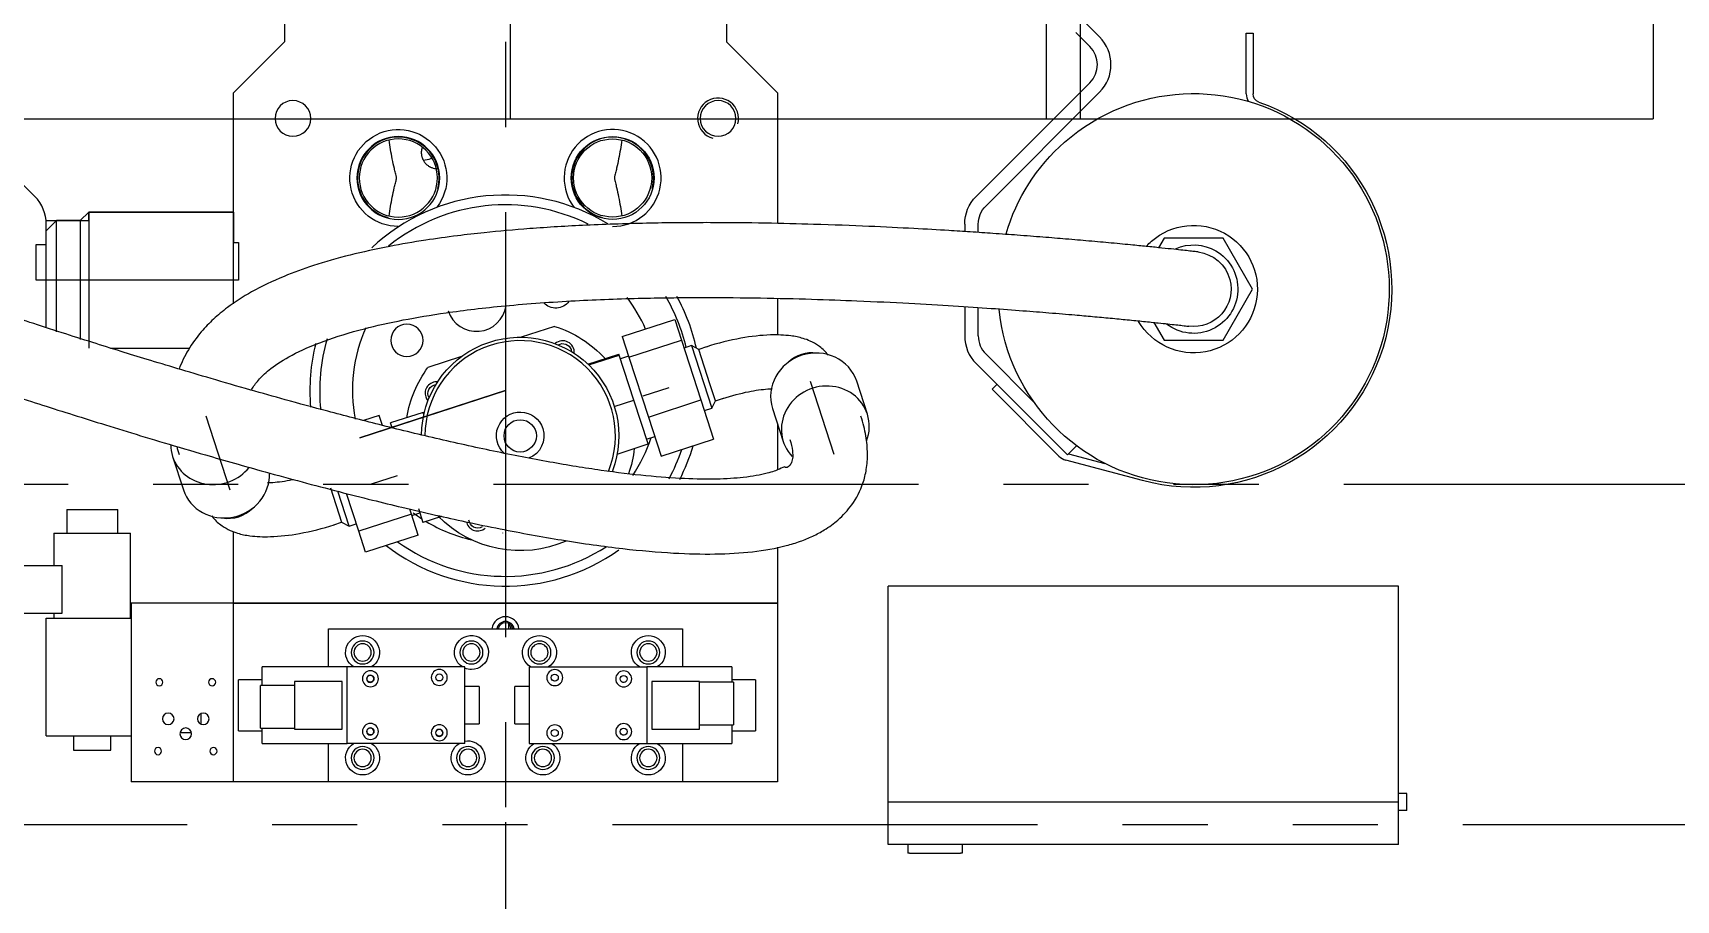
# Model space of a CAD drawing. Header units: millimetres. Extents: x 10462777 to 22643323, y 453826 to 1389191.
# Drawn here: x 11308063 to 11309029, y 593822 to 594332 of the extents above; entities that cross this region are included whole.
import ezdxf

# ---------------------------------------------------------------- set-up
doc = ezdxf.new("R2010")
doc.units = ezdxf.units.MM
doc.header["$LTSCALE"] = 200
doc.header["$MEASUREMENT"] = 0
for name, pattern in [('CENTER', [2, 1.25, -0.25, 0.25, -0.25]), ('DASHED', [3.5, 2, -1.5]), ('PHANTOM', [2.5, 1.25, -0.25, 0.25, -0.25, 0.25, -0.25])]:
    doc.linetypes.add(name, pattern=pattern)
doc.layers.get('0').update_dxf_attribs({"linetype": 'CONTINUOUS'})
doc.layers.add('1', color=1, linetype='CENTER')
doc.layers.add('2', color=2, linetype='CONTINUOUS')
doc.layers.add('TOP$1', color=7, linetype='CONTINUOUS', true_color=0xffffff)
doc.layers.add('TOP$23', color=7, linetype='CONTINUOUS', true_color=0xffffff)

msp = doc.modelspace()

# ---------------------------------------------------------------- linework, layer by layer
at = {"ltscale": 10}
msp.add_line((11308343.66913, 594281.71124), (11308343.66913, 594796.21572), dxfattribs=at)
at = {"layer": '1', "color": 23, "linetype": 'CENTER'}
msp.add_line((11308340.78353, 601826.84018, 0), (11308340.78353, 593861.87204, 0), dxfattribs=at)
at = {"layer": '1', "color": 152, "linetype": 'Continuous'}
msp.add_line((11308340.78353, 593868.05963, 0), (11308340.78353, 593488.15724, 0), dxfattribs=at)
at = {"layer": '2', "color": 252, "linetype": 'Continuous'}
for p, q in [((11308210.78169, 594396.87964, 0), (11308210.78169, 594326.87865, 0)), ((11308470.78538, 594396.87964, 0), (11308470.78538, 594326.87865, 0)), ((11308210.78169, 594326.87865, 0), (11308180.78126, 594296.87822, 0)), ((11308470.78538, 594326.87865, 0), (11308500.78581, 594296.87822, 0)), ((11308180.78126, 594172.91552, 0), (11308180.78126, 594296.87822, 0)), ((11308500.78581, 594296.87822, 0), (11308500.78581, 594220.11932, 0)), ((11308500.78581, 594176.09838, 0), (11308500.78581, 594154.38089, 0)), ((11308307.1431, 594168.77835, 0), (11308307.14363, 594168.77671, 0)), ((11308369.65646, 594159.647, 0), (11308349.95032, 594153.24409, 0)), ((11308314.92959, 594141.86516, 0), (11308295.22345, 594135.46225, 0)), ((11308500.78581, 594102.23639, 0), (11308500.78581, 594075.3157, 0)), ((11308180.78126, 593996.87396, 0), (11308180.78126, 594038.9355, 0)), ((11308317.9761, 594044.01758, 0), (11308317.97651, 594044.01632, 0)), ((11308339.06223, 594038.18022, 0), (11308339.12143, 594037.99803, 0)), ((11308500.78581, 594029.8088, 0), (11308500.78581, 593996.87396, 0)), ((11308120.78041, 593996.87396, 0), (11308120.78041, 593891.87247, 0)), ((11308180.78126, 593996.87396, 0), (11308120.78041, 593996.87396, 0)), ((11308500.78581, 593996.87396, 0), (11308180.78126, 593996.87396, 0)), ((11308180.78126, 593996.87396, 0), (11308500.78581, 593996.87396, 0)), ((11308180.78126, 593891.87247, 0), (11308180.78126, 593996.87396, 0)), ((11308500.78581, 593996.87396, 0), (11308500.78581, 593891.87247, 0)), ((11308236.78206, 593959.37343, 0), (11308236.78206, 593981.87375, 0)), ((11308236.78206, 593981.87375, 0), (11308444.78501, 593981.87375, 0)), ((11308342.78356, 593981.8737, 0), (11308342.78356, 593984.7198, 0)), ((11308444.78501, 593981.87375, 0), (11308444.78501, 593959.37343, 0)), ((11308161.78099, 593925.73137, 0), (11308161.78099, 593932.01462, 0)), ((11308149.47655, 593920.87288, 0), (11308156.08517, 593920.87288, 0)), ((11308236.78206, 593891.87247, 0), (11308236.78206, 593914.37279, 0)), ((11308444.78501, 593914.37279, 0), (11308444.78501, 593891.87247, 0)), ((11308180.78126, 593891.87247, 0), (11308120.78041, 593891.87247, 0)), ((11308236.78206, 593891.87247, 0), (11308180.78126, 593891.87247, 0)), ((11308444.78501, 593891.87247, 0), (11308236.78206, 593891.87247, 0)), ((11308500.78581, 593891.87247, 0), (11308444.78501, 593891.87247, 0))]:
    msp.add_line(p, q, dxfattribs=at)
at = {"layer": '2', "color": 60, "linetype": 'Continuous'}
for p, q in [((11308690.09052, 594329.79583, 0), (11308681.7819, 594338.10445, 0)), ((11308684.43359, 594324.1389, 0), (11308676.12496, 594332.44752, 0)), ((11308064.04306, 594236.01581, 0), (11307997.13348, 594302.92539, 0)), ((11308617.52401, 594236.01581, 0), (11308684.43359, 594302.92539, 0)), ((11308623.18094, 594230.35888, 0), (11308690.09052, 594297.26846, 0)), ((11308076.77978, 594221.87716, 0), (11308070.7797, 594215.87707, 0)), ((11308090.77998, 594221.87716, 0), (11308076.77978, 594221.87716, 0)), ((11308076.77978, 594186.87666, 0), (11308076.77978, 594221.87716, 0)), ((11308095.78005, 594226.87723, 0), (11308090.77998, 594221.87716, 0)), ((11308090.77998, 594221.87716, 0), (11308090.77998, 594186.87666, 0)), ((11308180.78126, 594226.87723, 0), (11308095.78005, 594226.87723, 0)), ((11308095.78005, 594226.87723, 0), (11308095.78005, 594186.87666, 0)), ((11308070.7797, 594158.85649, 0), (11308070.7797, 594219.75213, 0)), ((11308610.78737, 594219.75213, 0), (11308610.78737, 594215.36633, 0)), ((11308618.78748, 594214.84238, 0), (11308618.78748, 594219.75213, 0)), ((11308728.09502, 594211.52276, 0), (11308724.8463, 594205.8958, 0)), ((11308762.73653, 594211.52276, 0), (11308728.09502, 594211.52276, 0)), ((11308780.05728, 594181.52233, 0), (11308762.73653, 594211.52276, 0)), ((11308076.77978, 594156.36913, 0), (11308076.77978, 594186.87666, 0)), ((11308090.77998, 594186.87666, 0), (11308090.77998, 594151.87616, 0)), ((11308095.78005, 594186.87666, 0), (11308095.78005, 594146.87609, 0)), ((11308762.73653, 594151.52191, 0), (11308780.05728, 594181.52233, 0)), ((11308409.44564, 594153.58765, 0), (11308440.35542, 594163.63084, 0)), ((11308440.35542, 594163.63084, 0), (11308444.29569, 594151.50393, 0)), ((11308610.78737, 594171.26492, 0), (11308610.78737, 594154.00119, 0)), ((11308618.78748, 594154.00119, 0), (11308618.78748, 594170.73275, 0)), ((11308722.07633, 594161.94659, 0), (11308728.09502, 594151.52191, 0)), ((11308108.47445, 594146.87609, 0), (11308155.04316, 594146.87609, 0)), ((11308409.44564, 594153.58765, 0), (11308413.38592, 594141.46074, 0)), ((11308413.38592, 594141.46074, 0), (11308444.29569, 594151.50393, 0)), ((11308444.29569, 594151.50393, 0), (11308455.71154, 594116.36957, 0)), ((11308450.07152, 594148.29028, 0), (11308445.79151, 594146.89962, 0)), ((11308454.41883, 594146.07521, 0), (11308450.07152, 594148.29028, 0)), ((11308450.07152, 594148.29028, 0), (11308462.03065, 594111.48387, 0)), ((11308459.08356, 594147.59087, 0), (11308454.41883, 594146.07521, 0)), ((11308461.00171, 594125.81519, 0), (11308454.41883, 594146.07521, 0)), ((11308728.09502, 594151.52191, 0), (11308762.73653, 594151.52191, 0)), ((11308389.25918, 594137.41479, 0), (11308407.51574, 594143.3467, 0)), ((11308389.75815, 594136.93814, 0), (11308407.70347, 594142.76892, 0)), ((11308407.70347, 594142.76892, 0), (11308407.51574, 594143.3467, 0)), ((11308416.29387, 594116.3304, 0), (11308407.70347, 594142.76892, 0)), ((11308413.20624, 594142.01432, 0), (11308408.45071, 594140.46916, 0)), ((11308413.38592, 594141.46074, 0), (11308424.80176, 594106.32637, 0)), ((11308617.52401, 594137.73751, 0), (11308671.17515, 594084.08637, 0)), ((11308623.18094, 594143.39444, 0), (11308651.68311, 594114.89227, 0)), ((11308464.24571, 594115.83118, 0), (11308461.00171, 594125.81519, 0)), ((11308553.59253, 594107.99116, 0), (11308547.29276, 594127.37986, 0)), ((11308404.78305, 594112.5903, 0), (11308416.29387, 594116.3304, 0)), ((11308424.69654, 594090.46965, 0), (11308416.29387, 594116.3304, 0)), ((11308424.80176, 594106.32637, 0), (11308455.71154, 594116.36957, 0)), ((11308455.71154, 594116.36957, 0), (11308463.18711, 594093.36211, 0)), ((11308462.03065, 594111.48387, 0), (11308464.24571, 594115.83118, 0)), ((11308464.24571, 594115.83118, 0), (11308468.91044, 594117.34684, 0)), ((11308266.58529, 594107.2023, 0), (11308257.38383, 594104.21257, 0)), ((11308268.4799, 594101.37128, 0), (11308266.58529, 594107.2023, 0)), ((11308292.37721, 594109.04937, 0), (11308273.26071, 594102.83804, 0)), ((11308292.79939, 594107.75005, 0), (11308292.37721, 594109.04937, 0)), ((11308424.80176, 594106.32637, 0), (11308432.27734, 594083.31892, 0)), ((11308457.75064, 594110.09321, 0), (11308462.03065, 594111.48387, 0)), ((11308497.83712, 594111.31075, 0), (11308504.13689, 594091.92205, 0)), ((11308274.18666, 594099.98826, 0), (11308273.26071, 594102.83804, 0)), ((11308406.43998, 594084.53773, 0), (11308424.69654, 594090.46965, 0)), ((11308423.76157, 594093.34719, 0), (11308428.5171, 594094.89236, 0)), ((11308432.27734, 594083.31892, 0), (11308463.18711, 594093.36211, 0)), ((11308671.17515, 594084.08637, 0), (11308676.52625, 594089.43747, 0)), ((11308145.07122, 594083.14214, 0), (11308151.45439, 594063.49674, 0)), ((11308151.45365, 594063.49902, 0), (11308151.45439, 594063.49674, 0)), ((11308237.84845, 594064.74439, 0), (11308244.45343, 594044.41634, 0)), ((11308248.80075, 594042.20127, 0), (11308242.13822, 594062.70641, 0)), ((11308254.53404, 594039.11851, 0), (11308247.31314, 594061.34218, 0)), ((11308082.77987, 594051.97474, 0), (11308082.77987, 594037.97454, 0)), ((11308082.77987, 594051.97474, 0), (11308112.78029, 594051.97474, 0)), ((11308112.78029, 594037.97454, 0), (11308112.78029, 594051.97474, 0)), ((11308285.44382, 594049.1617, 0), (11308254.53404, 594039.11851, 0)), ((11308285.44382, 594049.1617, 0), (11308284.45516, 594052.20449, 0)), ((11308289.43626, 594036.87424, 0), (11308285.44382, 594049.1617, 0)), ((11308285.66602, 594048.47723, 0), (11308290.42155, 594050.0224, 0)), ((11308289.62899, 594052.46163, 0), (11308292.27154, 594044.32871, 0)), ((11308303.21664, 594047.88499, 0), (11308292.27154, 594044.32871, 0)), ((11308075.27976, 594037.97454, 0), (11308075.27976, 594018.97427, 0)), ((11308075.27976, 594037.97454, 0), (11308120.2804, 594037.97454, 0)), ((11308120.2804, 593987.97383, 0), (11308120.2804, 594037.97454, 0)), ((11308239.78871, 594042.90068, 0), (11308244.45343, 594044.41634, 0)), ((11308244.45343, 594044.41634, 0), (11308248.80075, 594042.20127, 0)), ((11308248.80075, 594042.20127, 0), (11308253.08075, 594043.59193, 0)), ((11308258.52648, 594026.83104, 0), (11308254.53404, 594039.11851, 0)), ((11308289.43626, 594036.87424, 0), (11308258.52648, 594026.83104, 0)), ((11308032.77916, 594018.97427, 0), (11308080.16592, 594018.97427, 0)), ((11308080.16592, 593990.97388, 0), (11308080.16592, 594018.97427, 0)), ((11308565.78673, 593879.8723, 0), (11308565.78673, 594006.8741, 0)), ((11308865.79099, 594006.8741, 0), (11308565.78673, 594006.8741, 0)), ((11308865.79099, 593879.8723, 0), (11308865.79099, 594006.8741, 0)), ((11308032.77916, 593990.97388, 0), (11308080.16592, 593990.97388, 0)), ((11308075.27976, 593990.97388, 0), (11308075.27976, 593987.97383, 0)), ((11308070.7797, 593987.97383, 0), (11308097.78008, 593987.97383, 0)), ((11308070.7797, 593918.77285, 0), (11308070.7797, 593987.97383, 0)), ((11308097.78008, 593987.97383, 0), (11308120.78041, 593987.97383, 0)), ((11308197.7815, 593951.87332, 0), (11308183.7813, 593951.87332, 0)), ((11308183.7813, 593921.8729, 0), (11308183.7813, 593951.87332, 0)), ((11308247.78221, 593959.37343, 0), (11308197.7815, 593959.37343, 0)), ((11308197.7815, 593948.3742, 0), (11308197.7815, 593959.37343, 0)), ((11308244.78217, 593950.87331, 0), (11308216.78177, 593950.87331, 0)), ((11308216.78177, 593950.87331, 0), (11308216.78177, 593922.87291, 0)), ((11308244.78217, 593922.87291, 0), (11308244.78217, 593950.87331, 0)), ((11308247.78221, 593914.37279, 0), (11308247.78221, 593959.37343, 0)), ((11308316.9832, 593959.37343, 0), (11308247.78221, 593959.37343, 0)), ((11308316.9832, 593914.37279, 0), (11308316.9832, 593959.37343, 0)), ((11308354.68373, 593959.37343, 0), (11308354.68373, 593914.37279, 0)), ((11308354.68373, 593959.37343, 0), (11308423.88471, 593959.37343, 0)), ((11308473.88542, 593959.37343, 0), (11308423.88471, 593959.37343, 0)), ((11308423.88471, 593959.37343, 0), (11308423.88471, 593914.37279, 0)), ((11308426.88476, 593950.87331, 0), (11308426.88476, 593922.87291, 0)), ((11308454.88515, 593950.87331, 0), (11308426.88476, 593950.87331, 0)), ((11308454.88515, 593922.87291, 0), (11308454.88515, 593950.87331, 0)), ((11308473.88542, 593959.37343, 0), (11308473.88542, 593950.37215, 0)), ((11308487.88562, 593951.87332, 0), (11308473.88542, 593951.87332, 0)), ((11308487.88562, 593951.87332, 0), (11308487.88562, 593921.8729, 0)), ((11308216.78177, 593948.37327, 0), (11308196.78149, 593948.37327, 0)), ((11308196.78149, 593923.37292, 0), (11308196.78149, 593948.37327, 0)), ((11308325.38331, 593947.87326, 0), (11308316.9832, 593947.87326, 0)), ((11308325.38331, 593947.87326, 0), (11308325.38331, 593925.87295, 0)), ((11308354.68373, 593947.87326, 0), (11308346.28361, 593947.87326, 0)), ((11308346.28361, 593925.87295, 0), (11308346.28361, 593947.87326, 0)), ((11308474.88544, 593950.3733, 0), (11308454.88515, 593950.3733, 0)), ((11308474.88544, 593950.3733, 0), (11308474.88544, 593925.37294, 0)), ((11308183.7813, 593921.8729, 0), (11308197.7815, 593921.8729, 0)), ((11308196.78149, 593923.37292, 0), (11308216.78177, 593923.37292, 0)), ((11308197.7815, 593914.37279, 0), (11308197.7815, 593923.3723, 0)), ((11308216.78177, 593922.87291, 0), (11308244.78217, 593922.87291, 0)), ((11308316.9832, 593925.87295, 0), (11308325.38331, 593925.87295, 0)), ((11308346.28361, 593925.87295, 0), (11308354.68373, 593925.87295, 0)), ((11308426.88476, 593922.87291, 0), (11308454.88515, 593922.87291, 0)), ((11308454.88515, 593925.37294, 0), (11308474.88544, 593925.37294, 0)), ((11308473.88542, 593925.37391, 0), (11308473.88542, 593914.37279, 0)), ((11308473.88542, 593921.8729, 0), (11308487.88562, 593921.8729, 0)), ((11308070.7797, 593918.77285, 0), (11308120.78041, 593918.77285, 0)), ((11308086.77993, 593918.77285, 0), (11308086.77993, 593910.37273, 0)), ((11308108.78024, 593910.37273, 0), (11308108.78024, 593918.77285, 0)), ((11308197.7815, 593914.37279, 0), (11308247.78221, 593914.37279, 0)), ((11308316.9832, 593914.37279, 0), (11308247.78221, 593914.37279, 0)), ((11308354.68373, 593914.37279, 0), (11308423.88471, 593914.37279, 0)), ((11308423.88471, 593914.37279, 0), (11308473.88542, 593914.37279, 0)), ((11308086.77993, 593910.37273, 0), (11308097.78008, 593910.37273, 0)), ((11308097.78008, 593910.37273, 0), (11308108.78024, 593910.37273, 0)), ((11308870.79106, 593884.87237, 0), (11308865.79099, 593884.87237, 0)), ((11308870.79106, 593874.87223, 0), (11308870.79106, 593884.87237, 0)), ((11308565.78673, 593854.87194, 0), (11308565.78673, 593879.8723, 0)), ((11308865.79099, 593879.8723, 0), (11308565.78673, 593879.8723, 0)), ((11308865.79099, 593879.8723, 0), (11308565.78673, 593879.8723, 0)), ((11308865.79099, 593854.87194, 0), (11308865.79099, 593879.8723, 0)), ((11308870.79106, 593874.87223, 0), (11308865.79099, 593874.87223, 0)), ((11308865.79099, 593854.87194, 0), (11308565.78673, 593854.87194, 0)), ((11308577.28689, 593854.87194, 0), (11308577.28689, 593849.87187, 0)), ((11308609.28735, 593854.87194, 0), (11308609.28735, 593849.87187, 0)), ((11308578.28691, 593849.87187, 0), (11308577.28689, 593849.87187, 0)), ((11308578.28691, 593849.87187, 0), (11308608.28733, 593849.87187, 0)), ((11308609.28735, 593849.87187, 0), (11308608.28733, 593849.87187, 0))]:
    msp.add_line(p, q, dxfattribs=at)
at = {"layer": '2', "color": 111, "linetype": 'Continuous'}
for p, q in [((11308776.37594, 594296.27741, 0), (11308776.37594, 594331.97605, 0)), ((11308776.37594, 594331.97605, 0), (11308780.376, 594331.97605, 0)), ((11308780.376, 594331.97605, 0), (11308780.376, 594296.26485, 0)), ((11308626.91911, 594122.68546, 0), (11308629.74758, 594125.51393, 0)), ((11308666.22665, 594083.37793, 0), (11308626.91911, 594122.68546, 0)), ((11308715.26293, 594068.99038, 0), (11308670.26129, 594081.04853, 0)), ((11308671.85278, 594084.76325, 0), (11308693.2623, 594079.02659, 0))]:
    msp.add_line(p, q, dxfattribs=at)
at = {"layer": '2', "color": 51, "linetype": 'Continuous'}
for p, q in [((11308070.7797, 594207.77696, 0), (11308070.7797, 594221.87716, 0)), ((11308070.7797, 594221.87716, 0), (11308095.78005, 594221.87716, 0)), ((11308070.7797, 594207.77696, 0), (11308070.7797, 594221.87716, 0)), ((11308070.7797, 594221.87716, 0), (11308095.78005, 594221.87716, 0)), ((11308095.78005, 594221.87716, 0), (11308095.78005, 594226.87723, 0)), ((11308095.78005, 594226.87723, 0), (11308180.78126, 594226.87723, 0)), ((11308095.78005, 594221.87716, 0), (11308095.78005, 594226.87723, 0)), ((11308095.78005, 594226.87723, 0), (11308180.78126, 594226.87723, 0)), ((11308180.78126, 594226.87723, 0), (11308180.78126, 594208.87697, 0)), ((11308180.78126, 594226.87723, 0), (11308180.78126, 594208.87697, 0)), ((11308064.77961, 594186.87666, 0), (11308064.77961, 594207.77696, 0)), ((11308064.77961, 594207.77696, 0), (11308070.7797, 594207.77696, 0)), ((11308064.77961, 594186.87666, 0), (11308064.77961, 594207.77696, 0)), ((11308064.77961, 594207.77696, 0), (11308070.7797, 594207.77696, 0)), ((11308180.78126, 594208.87697, 0), (11308183.7813, 594208.87697, 0)), ((11308180.78126, 594208.87697, 0), (11308183.7813, 594208.87697, 0)), ((11308183.7813, 594208.87697, 0), (11308183.7813, 594186.87666, 0)), ((11308183.7813, 594208.87697, 0), (11308183.7813, 594186.87666, 0)), ((11308183.7813, 594186.87666, 0), (11308064.77961, 594186.87666, 0)), ((11308183.7813, 594186.87666, 0), (11308064.77961, 594186.87666, 0)), ((11308519.94003, 594127.42393, 0), (11308533.87303, 594084.54259, 0)), ((11308421.71745, 594118.7314, 0), (11308437.02968, 594123.70664, 0)), ((11308178.84187, 594063.34571, 0), (11308164.72441, 594106.79479, 0)), ((11308277.15481, 594071.76015, 0), (11308261.84258, 594066.78491, 0))]:
    msp.add_line(p, q, dxfattribs=at)
at = {"layer": '2', "color": 172, "linetype": 'Continuous'}
for p, q in [((11308255.18723, 594094.06381, 0), (11308340.78353, 594121.87574, 0)), ((11308340.78353, 594121.87574, 0), (11308305.11841, 594110.28743, 0)), ((11308305.11841, 594110.28743, 0), (11308255.18723, 594094.06381, 0))]:
    msp.add_line(p, q, dxfattribs=at)
at = {"layer": '2', "color": 252, "linetype": 'Continuous', "extrusion": (0, 0, -1)}
for centre, radius in [((-11308215.78176, 594281.87801, 0), 10.50015), ((-11308465.78531, 594281.87801, 0), 10.50015), ((-11308277.78264, 594246.87751, 0), 24.3697), ((-11308277.78264, 594246.87751, 0), 23.00033), ((-11308282.81933, 594151.40997, 0), 9.50013), ((-11308256.78234, 593967.87355, 0), 6.7501), ((-11308256.78234, 593967.87355, 0), 5.10007), ((-11308320.78325, 593967.87355, 0), 6.7501), ((-11308320.78325, 593967.87355, 0), 5.10007), ((-11308360.78382, 593967.87355, 0), 6.7501), ((-11308360.78382, 593967.87355, 0), 5.10007), ((-11308424.78473, 593967.87355, 0), 6.7501), ((-11308424.78473, 593967.87355, 0), 5.10007), ((-11308137.28064, 593950.3733, 0), 2.10003), ((-11308168.28108, 593950.3733, 0), 2.10003), ((-11308261.2824, 593952.37333, 0), 2.10003), ((-11308142.48072, 593928.87299, 0), 3.40005), ((-11308163.08101, 593928.87299, 0), 3.40005), ((-11308152.78086, 593920.07287, 0), 3.40005), ((-11308261.2824, 593921.37289, 0), 2.10003), ((-11308301.78298, 593920.57288, 0), 2.10003), ((-11308256.78234, 593905.87267, 0), 6.7501), ((-11308318.78322, 593905.87267, 0), 6.7501), ((-11308362.78385, 593905.87267, 0), 6.7501), ((-11308424.78473, 593905.87267, 0), 6.7501), ((-11308136.48063, 593909.87272, 0), 2.10003), ((-11308169.08109, 593909.87272, 0), 2.10003), ((-11308256.78234, 593905.87267, 0), 5.10007), ((-11308318.78322, 593905.87267, 0), 5.10007), ((-11308362.78385, 593905.87267, 0), 5.10007), ((-11308424.78473, 593905.87267, 0), 5.10007)]:
    msp.add_circle(centre, radius, dxfattribs=at)
at = {"layer": '2', "color": 252, "linetype": 'Continuous'}
for centre, radius in [((11308403.78443, 594246.87751, 0), 24.3697), ((11308403.78443, 594246.87751, 0), 23.00033), ((11308349.43613, 594095.24578, 0), 9.50013)]:
    msp.add_circle(centre, radius, dxfattribs=at)
at = {"layer": '2', "color": 60, "linetype": 'Continuous', "extrusion": (0, 0, -1)}
for centre in [(-11308261.38241, 593952.42333, 0), (-11308301.88298, 593953.17334, 0), (-11308369.78395, 593953.07334, 0), (-11308410.28452, 593952.32333, 0), (-11308261.38241, 593921.42289, 0), (-11308301.88298, 593920.67288, 0), (-11308369.78395, 593920.57288, 0), (-11308410.28452, 593921.32289, 0)]:
    msp.add_circle(centre, 4.70007, dxfattribs=at)
at = {"layer": '2', "color": 60, "linetype": 'Continuous'}
for centre in [(11308261.38241, 593952.42333, 0), (11308301.88298, 593953.17334, 0), (11308369.78395, 593953.07334, 0), (11308410.28452, 593952.32333, 0), (11308261.38241, 593921.42289, 0), (11308301.88298, 593920.67288, 0), (11308369.78395, 593920.57288, 0), (11308410.28452, 593921.32289, 0)]:
    msp.add_circle(centre, 2.06702, dxfattribs=at)
for centre, radius, start, end in [((11308673.82683, 594313.53214, 0), 23.00033, 315, 45), ((11308673.82683, 594313.53214, 0), 15.00021, 315, 45), ((11308047.77937, 594219.75213, 0), 23.00033, 0, 45), ((11308633.7877, 594154.00119, 0), 23.00033, 180, 225), ((11308633.7877, 594154.00119, 0), 15.00021, 180, 225)]:
    msp.add_arc(centre, radius, start, end, dxfattribs=at)
at = {"layer": '2', "color": 60, "linetype": 'Continuous', "extrusion": (0, 0, -1)}
for centre, radius, start, end in [((-11308745.41578, 594181.52233, 0), 115.00163, 48.71889888, 354.15077205), ((-11308745.41578, 594181.52233, 0), 115.00163, 16.43140185, 48.71889888), ((-11308633.7877, 594219.75213, 0), 23.00033, 0, 45), ((-11308633.7877, 594219.75213, 0), 15.00021, 0, 45), ((-11308745.41578, 594181.52233, 0), 37.50053, 48.71889888, 329.64826481), ((-11308745.41578, 594181.52233, 0), 37.50053, 42.41326904, 48.71889888), ((-11308745.41578, 594181.52233, 0), 26.00037, 120, 307.58250359), ((-11308745.41578, 594181.52233, 0), 26.00037, 65.88748586, 120)]:
    msp.add_arc(centre, radius, start, end, dxfattribs=at)
at = {"layer": '2', "color": 252, "linetype": 'Continuous'}
for centre, radius, start, end in [((11308465.78531, 594281.87801, 0), 12.00017, 344.99999996, 255.00000008), ((11308277.78264, 594246.87751, 0), 24.00034, 344.99999996, 255.00000008), ((11308403.78443, 594246.87751, 0), 28.5004, 270, 217.41188054), ((11308403.78443, 594246.87751, 0), 24.00034, 344.99999996, 255.00000008), ((11308340.78353, 594121.87574, 0), 115.00163, 58.44937797, 133.1100036), ((11308340.78353, 594121.87574, 0), 109.25155, 63.54000062, 128.9699977), ((11308340.78353, 594121.87574, 0), 90.00128, 23.6981219, 37.42312532), ((11308340.78353, 594121.87574, 0), 109.25155, 13.45500373, 30.38625257), ((11308340.78353, 594121.87574, 0), 115.00163, 12.49875076, 28.79437297), ((11308323.78736, 594174.18459, 0), 17.50025, 198.00000003, 351.72562414), ((11308340.78353, 594121.87574, 0), 90.00128, 155.76750056, 190.74937195), ((11308340.78353, 594121.87574, 0), 115.00163, 166.02749777, 184.88249996), ((11308340.78353, 594121.87574, 0), 109.25155, 163.77749849, 185.9793717), ((11308349.43613, 594095.24578, 0), 56.0008, 338.11312214, 179.97187275), ((11308374.47603, 594144.38934, 0), 6.7501, 354.79122335, 131.19744996), ((11308300.29257, 594120.28567, 0), 6.7501, 84.79130647, 198.00000003), ((11308300.29257, 594120.28567, 0), 6.7501, 198.00000003, 221.1975333), ((11308340.78353, 594121.87574, 0), 90.00128, 326.2612515, 342.09562771), ((11308340.78353, 594121.87574, 0), 109.25155, 331.67812835, 341.52750096), ((11308340.78353, 594121.87574, 0), 115.00163, 332.98312217, 343.61436904), ((11308398.5797, 594070.20588, 0), 6.7501, 36.28126177, 41.20309651), ((11308340.78353, 594121.87574, 0), 90.00128, 232.9199999, 236.83500139), ((11308340.78353, 594121.87574, 0), 90.00128, 238.75312103, 257.15812008), ((11308324.39624, 594046.10221, 0), 6.7501, 198.00000003, 311.20309137), ((11308340.78353, 594121.87574, 0), 115.00163, 232.39125109, 305.44875086), ((11308340.78353, 594121.87574, 0), 109.25155, 234.48375219, 302.81062919), ((11308340.78353, 593980.87373, 0), 8.00011, 90, 172.81682376), ((11308340.78353, 593980.87373, 0), 5.20998, 90, 168.92999141), ((11308340.78353, 593980.87373, 0), 4.50006, 90, 167.15812544), ((11308340.78353, 593980.87373, 0), 8.00011, 7.18317624, 90), ((11308340.78353, 593980.87373, 0), 5.20998, 11.07000859, 90), ((11308340.78353, 593980.87373, 0), 4.50006, 12.84187456, 90)]:
    msp.add_arc(centre, radius, start, end, dxfattribs=at)
at = {"layer": '2', "color": 111, "linetype": 'Continuous', "extrusion": (0, 0, -1)}
for centre, radius, start, end in [((-11308745.41578, 594181.52233, 0), 116.50165, 109.20121207, 284.99999992), ((-11308785.37607, 594296.26485, 0), 5.00007, 289.20121207, 0)]:
    msp.add_arc(centre, radius, start, end, dxfattribs=at)
at = {"layer": '2', "color": 111, "linetype": 'Continuous'}
for centre, start, end in [((11308785.37607, 594296.27741, 0), 180, 208.63432975), ((11308672.5907, 594089.74198, 0), 225, 255.00000008)]:
    msp.add_arc(centre, 9.00013, start, end, dxfattribs=at)
at = {"layer": '2', "color": 252, "linetype": 'Continuous', "extrusion": (0, 0, -1)}
for centre, radius, start, end in [((-11308277.78264, 594246.87751, 0), 28.5004, 270, 216.51749342), ((-11308370.31777, 594179.83994, 0), 9.50013, 215.16183132, 317.86867762), ((-11308349.43613, 594095.24578, 0), 58.00082, 0.32062954, 200.80124906), ((-11308349.43613, 594095.24578, 0), 67.50096, 107.4309447, 137.68202123), ((-11308374.47603, 594144.38934, 0), 5.10007, 58.74188303, 161.99999997), ((-11308374.47603, 594144.38934, 0), 5.10007, 161.99999997, 175.25807481), ((-11308349.43613, 594095.24578, 0), 67.50096, 9.10997656, 36.56905532), ((-11308300.29257, 594120.28567, 0), 5.10007, 328.74184137, 85.25247182), ((-11308349.43613, 594095.24578, 0), 14.0002, 311.68687853, 161.99999997), ((-11308349.43613, 594095.24578, 0), 14.0002, 161.99999997, 249.49126923), ((-11308349.43613, 594095.24578, 0), 67.50096, 186.32047355, 199.24133396), ((-11308349.43613, 594095.24578, 0), 67.50096, 246.38891046, 315.64652069), ((-11308324.39624, 594046.10221, 0), 5.10007, 238.74752901, 355.2525984), ((-11308256.78234, 593967.87355, 0), 10.00014, 301.78688525, 238.21313233), ((-11308320.78325, 593967.87355, 0), 10.00014, 301.78688525, 270), ((-11308360.78382, 593967.87355, 0), 10.00014, 301.78688525, 238.21313233), ((-11308424.78473, 593967.87355, 0), 10.00014, 301.78688525, 238.21313233), ((-11308320.78325, 593967.87355, 0), 10.00014, 270, 292.33125925), ((-11308369.78395, 593953.17334, 0), 2.10003, 270, 339.44616801), ((-11308369.78395, 593953.17334, 0), 2.10003, 200.54810239, 270), ((-11308410.28452, 593952.37333, 0), 2.10003, 270, 292.76443161), ((-11308410.28452, 593952.37333, 0), 2.10003, 261.21369233, 270), ((-11308256.78234, 593905.87267, 0), 10.00014, 270, 58.20753724), ((-11308256.78234, 593905.87267, 0), 10.00014, 121.79246276, 270), ((-11308318.78322, 593905.87267, 0), 10.00014, 270, 58.20753724), ((-11308318.78322, 593905.87267, 0), 10.00014, 79.62746731, 270), ((-11308362.78385, 593905.87267, 0), 10.00014, 270, 58.20753724), ((-11308362.78385, 593905.87267, 0), 10.00014, 121.79246276, 270), ((-11308410.28452, 593921.37289, 0), 2.10003, 270, 292.76443161), ((-11308410.28452, 593921.37289, 0), 2.10003, 261.21369233, 270), ((-11308424.78473, 593905.87267, 0), 10.00014, 270, 58.20753724), ((-11308424.78473, 593905.87267, 0), 10.00014, 121.79246276, 270)]:
    msp.add_arc(centre, radius, start, end, dxfattribs=at)
at = {"layer": '2', "color": 27, "linetype": 'Continuous', "extrusion": (0, 0, -1)}
for start, end in [(96.99719155, 165.24533282), (165.24533282, 277.21094823)]:
    msp.add_arc((-11308745.41578, 594181.52233, 0), 22.00031, start, end, dxfattribs=at)
at = {"layer": '2', "color": 60, "linetype": 'Continuous'}
for centre, major_axis, ratio, start_param, end_param in [((11308522.56494, 594119.34531, 0), (24.72782, 8.03456), 0.940508586, 0, 3.141494679), ((11308520.46502, 594125.80821, 0), (18.4032, 5.97956), 0.940508586, 1.101422981, 2.040169923), ((11308528.86471, 594099.95661, 0), (24.72782, 8.03456), 0.940508586, 0, 3.562271298), ((11308528.86471, 594099.95661, 0), (24.72782, 8.03456), 0.940508586, 5.622567152, 6.283185307), ((11308169.79904, 594091.1767, 0), (-24.72782, -8.03456), 0.938871272, 5.995926045, 6.283185307), ((11308169.79904, 594091.1767, 0), (-24.72782, -8.03456), 0.938871272, 0, 2.173589599), ((11308176.18221, 594071.5313, 0), (-24.72782, -8.03456), 0.938871272, 0, 2.890461802), ((11308178.30994, 594064.98283, 0), (-18.4032, -5.97956), 0.938871272, 1.06146594, 2.080127723)]:
    msp.add_ellipse(centre, major_axis=major_axis, ratio=ratio, start_param=start_param, end_param=end_param, dxfattribs=at)
at = {"layer": '2', "color": 252, "linetype": 'Continuous'}
for points, knots in [([(11308272.39835, 594224.51628, 0), (11308272.89099, 594228.24229, 0), (11308273.49964, 594231.9522, 0), (11308274.59978, 594237.48283, 0), (11308274.99808, 594239.32022, 0), (11308275.6416, 594242.07084, 0), (11308275.86427, 594242.98606, 0), (11308276.20433, 594244.36654, 0), (11308276.31931, 594244.82746, 0), (11308276.48484, 594245.53226, 0), (11308276.53906, 594245.76892, 0), (11308276.61052, 594246.13689, 0), (11308276.63264, 594246.26177, 0), (11308276.66828, 594246.5224, 0), (11308276.6814, 594246.659, 0), (11308276.68868, 594246.93275, 0), (11308276.68239, 594247.0735, 0), (11308276.65566, 594247.3406, 0), (11308276.63598, 594247.46946, 0), (11308276.56875, 594247.84978, 0), (11308276.51494, 594248.08959, 0), (11308276.35033, 594248.80237, 0), (11308276.23452, 594249.26603, 0), (11308275.89201, 594250.65617, 0), (11308275.66727, 594251.57697, 0), (11308275.01815, 594254.34435, 0), (11308274.61644, 594256.19253, 0), (11308273.50696, 594261.75807, 0), (11308272.89406, 594265.48947, 0), (11308272.39835, 594269.23874, 0)], [0, 0, 0, 0, 0.25, 0.25, 0.375, 0.375, 0.4375, 0.4375, 0.46875, 0.46875, 0.484375, 0.484375, 0.4921875, 0.4921875, 0.5, 0.5, 0.5078125, 0.5078125, 0.515625, 0.515625, 0.53125, 0.53125, 0.5625, 0.5625, 0.625, 0.625, 0.75, 0.75, 1, 1, 1, 1]), ([(11308291.68539, 594264.61391, 0), (11308291.67085, 594264.56555, 0), (11308291.65667, 594264.51703, 0), (11308291.55098, 594264.14412, 0), (11308291.47577, 594263.81322, 0), (11308291.38929, 594263.30629, 0), (11308291.36486, 594263.13555, 0), (11308291.32517, 594262.79036, 0), (11308291.30987, 594262.61512, 0), (11308291.27875, 594262.09052, 0), (11308291.27748, 594261.74274, 0), (11308291.31254, 594261.05096, 0), (11308291.34888, 594260.70695, 0), (11308291.43166, 594260.19376, 0), (11308291.46401, 594260.02328, 0), (11308291.53689, 594259.68868, 0), (11308291.57752, 594259.52385, 0), (11308291.71142, 594259.03639, 0), (11308291.81665, 594258.72075, 0), (11308291.997, 594258.26018, 0), (11308292.0611, 594258.10835, 0), (11308292.19542, 594257.81163, 0), (11308292.26559, 594257.66675, 0), (11308292.63065, 594256.95851, 0), (11308292.96754, 594256.44287, 0), (11308293.53195, 594255.73225, 0), (11308293.73083, 594255.50533, 0), (11308294.14062, 594255.07926, 0), (11308294.35221, 594254.87909, 0), (11308295.00612, 594254.31382, 0), (11308295.46743, 594253.98363, 0), (11308296.07545, 594253.62473, 0), (11308296.19864, 594253.55568, 0), (11308296.44822, 594253.42299, 0), (11308296.57472, 594253.35933, 0), (11308296.9562, 594253.17785, 0), (11308297.21409, 594253.06901, 0), (11308297.99841, 594252.77773, 0), (11308298.53546, 594252.63024, 0), (11308299.36334, 594252.48007, 0), (11308299.64308, 594252.44193, 0), (11308300.0684, 594252.40343, 0), (11308300.21065, 594252.39377, 0), (11308300.49609, 594252.38085, 0), (11308300.63953, 594252.37759, 0), (11308300.78297, 594252.37759, 0)], [0, 0, 0, 0, 0.007832821, 0.007832821, 0.060052146, 0.060052146, 0.086161809, 0.086161809, 0.112271471, 0.112271471, 0.164490797, 0.164490797, 0.216710122, 0.216710122, 0.242819784, 0.242819784, 0.268929447, 0.268929447, 0.321148772, 0.321148772, 0.347258435, 0.347258435, 0.373368097, 0.373368097, 0.477806748, 0.477806748, 0.530026073, 0.530026073, 0.582245398, 0.582245398, 0.686684049, 0.686684049, 0.712793711, 0.712793711, 0.738903374, 0.738903374, 0.791122699, 0.791122699, 0.89556135, 0.89556135, 0.947780675, 0.947780675, 0.973890337, 0.973890337, 1, 1, 1, 1]), ([(11308409.16871, 594269.23874, 0), (11308408.67608, 594265.51273, 0), (11308408.06742, 594261.80282, 0), (11308406.96729, 594256.27219, 0), (11308406.56898, 594254.4348, 0), (11308405.92547, 594251.68418, 0), (11308405.7028, 594250.76896, 0), (11308405.36274, 594249.38848, 0), (11308405.24776, 594248.92756, 0), (11308405.08223, 594248.22277, 0), (11308405.028, 594247.9861, 0), (11308404.95655, 594247.61813, 0), (11308404.93443, 594247.49325, 0), (11308404.89879, 594247.23263, 0), (11308404.88566, 594247.09603, 0), (11308404.87839, 594246.82227, 0), (11308404.88468, 594246.68152, 0), (11308404.91141, 594246.41442, 0), (11308404.93109, 594246.28557, 0), (11308404.99831, 594245.90525, 0), (11308405.05213, 594245.66544, 0), (11308405.21673, 594244.95265, 0), (11308405.33255, 594244.48899, 0), (11308405.67506, 594243.09885, 0), (11308405.89979, 594242.17806, 0), (11308406.54892, 594239.41067, 0), (11308406.95063, 594237.56249, 0), (11308408.06011, 594231.99695, 0), (11308408.673, 594228.26555, 0), (11308409.16871, 594224.51628, 0)], [0, 0, 0, 0, 0.25, 0.25, 0.375, 0.375, 0.4375, 0.4375, 0.46875, 0.46875, 0.484375, 0.484375, 0.4921875, 0.4921875, 0.5, 0.5, 0.5078125, 0.5078125, 0.515625, 0.515625, 0.53125, 0.53125, 0.5625, 0.5625, 0.625, 0.625, 0.75, 0.75, 1, 1, 1, 1]), ([(11308297.18279, 594258.34341, 0), (11308297.03295, 594258.28396, 0), (11308296.88262, 594258.22648, 0), (11308295.38332, 594257.67451, 0), (11308293.99723, 594257.32353, 0), (11308292.58535, 594257.07651, 0)], [0, 0, 0, 0, 0.100568347, 0.100568347, 1, 1, 1, 1]), ([(11308344.01657, 593981.87659, 0), (11308344.01488, 593981.88207, 0), (11308344.01318, 593981.88754, 0), (11308343.90647, 593982.22966, 0), (11308343.77823, 593982.55586, 0), (11308343.37965, 593983.51337, 0), (11308343.08705, 593984.12844, 0), (11308342.78356, 593984.7198, 0)], [0, 0, 0, 0, 0.005387733, 0.005387733, 0.336925155, 0.336925155, 1, 1, 1, 1])]:
    msp.add_open_spline(points, degree=3, knots=knots, dxfattribs=at)
at = {"layer": '2', "color": 27, "linetype": 'Continuous'}
for points, knots in [([(11308748.08628, 594203.35996, 0), (11308748.0844, 594203.36019, 0), (11308748.07799, 594203.36097, 0), (11308748.05709, 594203.36348, 0), (11308748.00772, 594203.36939, 0), (11308747.86962, 594203.38584, 0), (11308747.46436, 594203.43378, 0), (11308746.2728, 594203.57323, 0), (11308743.66633, 594203.87271, 0), (11308739.35203, 594204.35498, 0), (11308733.95231, 594204.94335, 0), (11308727.22631, 594205.65603, 0), (11308719.10916, 594206.48867, 0), (11308709.40505, 594207.45107, 0), (11308697.98242, 594208.54028, 0), (11308684.67579, 594209.74822, 0), (11308671.11135, 594210.91776, 0), (11308657.09374, 594212.0632, 0), (11308642.81231, 594213.16392, 0), (11308628.44738, 594214.20105, 0), (11308614.89174, 594215.11654, 0), (11308599.63603, 594216.07893, 0), (11308580.47896, 594217.18163, 0), (11308554.60906, 594218.45702, 0), (11308525.32234, 594219.5773, 0), (11308493.81861, 594220.36364, 0), (11308461.60318, 594220.70847, 0), (11308425.82278, 594220.43896, 0), (11308389.37781, 594219.29954, 0), (11308356.3708, 594217.32876, 0), (11308331.36635, 594215.09824, 0), (11308311.1306, 594212.7833, 0), (11308292.28942, 594210.16878, 0), (11308270.9046, 594206.47444, 0), (11308248.63493, 594201.55562, 0), (11308228.12998, 594195.68857, 0), (11308208.75139, 594188.59074, 0), (11308191.91189, 594180.53568, 0), (11308178.54018, 594171.92828, 0), (11308168.96023, 594163.99166, 0), (11308161.0335, 594155.80207, 0), (11308153.95343, 594146.0006, 0), (11308150.29851, 594138.40422, 0), (11308148.84318, 594134.51145, 0)], [0, 0, 0, 0, 0.003880399, 0.007739877, 0.013761331, 0.024383053, 0.042939603, 0.074802711, 0.127840037, 0.171283897, 0.211311804, 0.254850482, 0.294283621, 0.329968793, 0.372459881, 0.409534569, 0.441832122, 0.46991878, 0.497353752, 0.520628284, 0.54028311, 0.557248862, 0.582214411, 0.610112933, 0.639655443, 0.662341019, 0.685381691, 0.708947682, 0.733266536, 0.755073189, 0.773649108, 0.785243786, 0.799625413, 0.817327, 0.838747611, 0.861443199, 0.882035124, 0.90817901, 0.930885478, 0.945825901, 0.960876615, 0.980453066, 1, 1, 1, 1]), ([(11308507.93944, 594093.16344, 0), (11308508.73172, 594090.6609, 0), (11308509.72406, 594086.47244, 0), (11308509.73403, 594081.86527, 0), (11308508.8744, 594078.96916, 0), (11308507.62081, 594077.33615, 0), (11308506.43398, 594076.64447, 0), (11308505.1119, 594076.419, 0), (11308505.30512, 594077.55172, 0), (11308502.26973, 594075.64008, 0), (11308494.01608, 594072.79981, 0), (11308482.11356, 594070.67236, 0), (11308465.52576, 594069.60237, 0), (11308446.3408, 594069.86752, 0), (11308423.76845, 594071.52188, 0), (11308397.30233, 594074.74228, 0), (11308367.18943, 594079.60789, 0), (11308334.35422, 594085.99877, 0), (11308300.21126, 594093.562, 0), (11308267.10698, 594101.6084, 0), (11308237.25332, 594109.36629, 0), (11308212.13701, 594116.20527, 0), (11308189.15076, 594122.67382, 0), (11308167.96538, 594128.81151, 0), (11308147.78263, 594134.80738, 0), (11308130.28461, 594140.11252, 0), (11308113.61998, 594145.25022, 0), (11308096.76302, 594150.529, 0), (11308078.65536, 594156.29145, 0), (11308061.19258, 594161.94011, 0), (11308044.50236, 594167.41637, 0), (11308028.70904, 594172.666, 0), (11308013.05824, 594177.93525, 0), (11307997.87973, 594183.11018, 0), (11307983.94314, 594187.92054, 0), (11307971.50188, 594192.26437, 0), (11307960.84784, 594196.02522, 0), (11307953.35757, 594198.69779, 0), (11307948.34583, 594200.50017, 0), (11307945.39566, 594201.56849, 0), (11307944.11732, 594202.03439, 0), (11307943.77049, 594202.16122, 0), (11307943.71337, 594202.18215, 0), (11307943.70743, 594202.18433, 0), (11307943.7072, 594202.18442, 0), (11307943.70719, 594202.18443, 0)], [0, 0, 0, 0, 0.019391041, 0.036400924, 0.05123409, 0.064055243, 0.074997047, 0.084165498, 0.098130581, 0.113350366, 0.131221813, 0.155863406, 0.177096934, 0.197616285, 0.218739062, 0.240359797, 0.262443245, 0.284716369, 0.306288617, 0.327526935, 0.347130689, 0.364346497, 0.379186728, 0.39759875, 0.414539098, 0.431445049, 0.447061957, 0.465761893, 0.488062145, 0.514592727, 0.539368267, 0.567783792, 0.600352555, 0.637654938, 0.680343756, 0.725690407, 0.777025198, 0.835076451, 0.877456884, 0.923359257, 0.966876341, 0.987001584, 0.996052481, 0.999641409, 1, 1, 1, 1]), ([(11308191.37836, 594122.04455, 0), (11308191.59312, 594122.45133, 0), (11308192.79183, 594124.58696, 0), (11308195.90417, 594128.82191, 0), (11308202.9282, 594135.31397, 0), (11308214.77361, 594142.94885, 0), (11308232.9524, 594151.01135, 0), (11308255.31983, 594157.92999, 0), (11308279.61887, 594163.40278, 0), (11308307.03945, 594168.02287, 0), (11308334.63835, 594171.29002, 0), (11308360.79046, 594173.46592, 0), (11308387.72776, 594175.14471, 0), (11308420.81929, 594176.34706, 0), (11308458.0094, 594176.72285, 0), (11308491.46643, 594176.40736, 0), (11308521.37629, 594175.66923, 0), (11308550.81734, 594174.58394, 0), (11308578.81431, 594173.22481, 0), (11308604.75519, 594171.70045, 0), (11308626.74026, 594170.22565, 0), (11308645.14784, 594168.86612, 0), (11308661.43564, 594167.57257, 0), (11308674.84918, 594166.43842, 0), (11308686.62942, 594165.39354, 0), (11308697.01026, 594164.43506, 0), (11308707.09903, 594163.46624, 0), (11308716.62353, 594162.51582, 0), (11308724.36904, 594161.71359, 0), (11308730.53652, 594161.05555, 0), (11308735.30508, 594160.5335, 0), (11308739.54669, 594160.05732, 0), (11308741.78978, 594159.79739, 0), (11308742.52388, 594159.71109, 0), (11308742.65529, 594159.69564, 0), (11308742.67143, 594159.6938, 0), (11308742.67203, 594159.69376, 0), (11308742.67199, 594159.69377, 0)], [0, 0, 0, 0, 0.005086332, 0.026539543, 0.049956748, 0.078854052, 0.10990669, 0.139550898, 0.163158198, 0.185478369, 0.212500255, 0.227315684, 0.24144297, 0.267816187, 0.292732515, 0.31725822, 0.34208547, 0.367132716, 0.400454603, 0.434312818, 0.468151983, 0.501046086, 0.532443639, 0.568375094, 0.596779425, 0.629070382, 0.665703276, 0.707187348, 0.754089872, 0.792291493, 0.834015288, 0.879552632, 0.94603353, 0.977762778, 0.992230537, 0.998696893, 1, 1, 1, 1]), ([(11307928.59354, 594160.86092, 0), (11307928.59608, 594160.85999, 0), (11307928.60383, 594160.85715, 0), (11307928.62702, 594160.84867, 0), (11307928.67971, 594160.8294, 0), (11307928.82327, 594160.77695, 0), (11307929.23736, 594160.62587, 0), (11307930.44307, 594160.18711, 0), (11307933.06795, 594159.23634, 0), (11307937.40886, 594157.67494, 0), (11307942.84908, 594155.73062, 0), (11307949.63883, 594153.32069, 0), (11307957.85288, 594150.42805, 0), (11307967.70572, 594146.98599, 0), (11307979.34892, 594142.95531, 0), (11307992.97173, 594138.29129, 0), (11308006.93376, 594133.56437, 0), (11308022.82224, 594128.24565, 0), (11308040.62251, 594122.36562, 0), (11308060.35634, 594115.95591, 0), (11308079.15092, 594109.95004, 0), (11308097.89015, 594104.05851, 0), (11308117.8709, 594097.88878, 0), (11308139.8212, 594091.25155, 0), (11308166.40642, 594083.41192, 0), (11308193.84763, 594075.59731, 0), (11308220.72716, 594068.26082, 0), (11308241.92474, 594062.67703, 0), (11308261.67617, 594057.67219, 0), (11308280.70733, 594053.03735, 0), (11308299.06216, 594048.76632, 0), (11308318.42793, 594044.49667, 0), (11308343.66654, 594039.28466, 0), (11308375.59532, 594033.47881, 0), (11308409.72318, 594028.68126, 0), (11308439.46133, 594026.08356, 0), (11308464.58568, 594025.48384, 0), (11308486.82674, 594026.81014, 0), (11308502.73159, 594029.64584, 0), (11308513.94586, 594033.06593, 0), (11308521.38189, 594036.07582, 0), (11308529.21439, 594040.29224, 0), (11308537.25297, 594046.1901, 0), (11308545.49435, 594055.17029, 0), (11308550.72006, 594065.41473, 0), (11308553.23477, 594075.72893, 0), (11308553.89904, 594084.99533, 0), (11308552.91406, 594095.43862, 0), (11308551.07246, 594102.84491, 0), (11308549.78978, 594106.75032, 0)], [0, 0, 0, 0, 0.003557012, 0.007095451, 0.012616646, 0.022357794, 0.039381856, 0.068632077, 0.117377441, 0.157366695, 0.194268348, 0.234479025, 0.270975506, 0.304079709, 0.34361468, 0.378242312, 0.4085395, 0.435017803, 0.468847028, 0.496262288, 0.518422997, 0.538789255, 0.558701427, 0.5783101, 0.598020505, 0.623579035, 0.638123806, 0.652085408, 0.664328763, 0.675067465, 0.687258895, 0.698204716, 0.711206035, 0.735327482, 0.762071468, 0.786961472, 0.809972117, 0.833613764, 0.858330738, 0.869729408, 0.879969266, 0.889880989, 0.903246588, 0.920693502, 0.942456356, 0.955039739, 0.968798132, 0.983769195, 1, 1, 1, 1])]:
    msp.add_open_spline(points, degree=3, knots=knots, dxfattribs=at)
at = {"layer": '2', "color": 60, "linetype": 'Continuous'}
for points, knots in [([(11308530.5599, 594142.63867, 0), (11308530.33295, 594142.94904, 0), (11308528.7303, 594145.02626, 0), (11308525.41242, 594148.09492, 0), (11308520.29253, 594150.97709, 0), (11308514.80675, 594152.97882, 0), (11308507.62486, 594154.40286, 0), (11308495.75028, 594154.92411, 0), (11308478.62349, 594152.99232, 0), (11308465.7836, 594149.74749, 0), (11308458.74621, 594147.48123, 0)], [0, 0, 0, 0, 0.018224422, 0.123824227, 0.203525792, 0.270913403, 0.385274008, 0.55183194, 0.762909237, 1, 1, 1, 1]), ([(11308468.57307, 594117.23725, 0), (11308473.92668, 594118.94359, 0), (11308483.16324, 594121.40599, 0), (11308492.79876, 594122.75199, 0), (11308496.97304, 594122.97764, 0), (11308497.85799, 594123.00556, 0)], [0, 0, 0, 0, 0.476071055, 0.88285719, 1, 1, 1, 1]), ([(11308216.15278, 594069.47227, 0), (11308215.87858, 594069.41526, 0), (11308211.54336, 594068.53088, 0), (11308206.08011, 594067.77303, 0), (11308201.79251, 594067.56305, 0), (11308200.78571, 594067.54027, 0)], [0, 0, 0, 0, 0.04808516, 0.762207999, 1, 1, 1, 1]), ([(11308168.09437, 594048.26255, 0), (11308168.37538, 594047.86738, 0), (11308170.03817, 594045.68254, 0), (11308173.47246, 594042.50928, 0), (11308178.65566, 594039.59862, 0), (11308184.20082, 594037.58247, 0), (11308191.45212, 594036.14651, 0), (11308203.33932, 594035.62569, 0), (11308220.39196, 594037.54133, 0), (11308233.14598, 594040.76228, 0), (11308240.12606, 594043.01031, 0)], [0, 0, 0, 0, 0.022886553, 0.128959856, 0.20935802, 0.277454692, 0.391616524, 0.55690384, 0.765721172, 1, 1, 1, 1])]:
    msp.add_open_spline(points, degree=3, knots=knots, dxfattribs=at)
at = {"layer": '2', "color": 27, "linetype": 'Continuous'}
msp.add_open_spline([(11308147.5021, 594088.93759, 0), (11308147.9157, 594087.42215, 0), (11308148.37302, 594085.90363, 0), (11308148.87439, 594084.38161, 0)], degree=3, dxfattribs=at)
at = {"layer": 'TOP$1', "color": 155, "linetype": 'PHANTOM'}
msp.add_line((11309083.66913, 594066.71124), (11307603.66913, 594066.71124), dxfattribs=at)
at = {"layer": 'TOP$23', "linetype": 'Continuous'}
for p in [(11309015.66913, 594581.71124), (11307671.66913, 594281.71124)]:
    msp.add_line(p, (11309015.66913, 594281.71124), dxfattribs=at)
at = {"layer": 'TOP$23', "linetype": 'DASHED'}
for p, q in [((11308658.66913, 594396.71124), (11308658.66913, 594281.71124)), ((11308678.66913, 594396.71124), (11308678.66913, 594281.71124))]:
    msp.add_line(p, q, dxfattribs=at)
at = {"layer": 'TOP$23', "color": 155, "linetype": 'PHANTOM'}
for p, q in [((11309083.66913, 594066.71124), (11307603.66913, 594066.71124)), ((11307403.66913, 593866.71124), (11309283.66913, 593866.71124))]:
    msp.add_line(p, q, dxfattribs=at)

doc.saveas('drawing.dxf')
